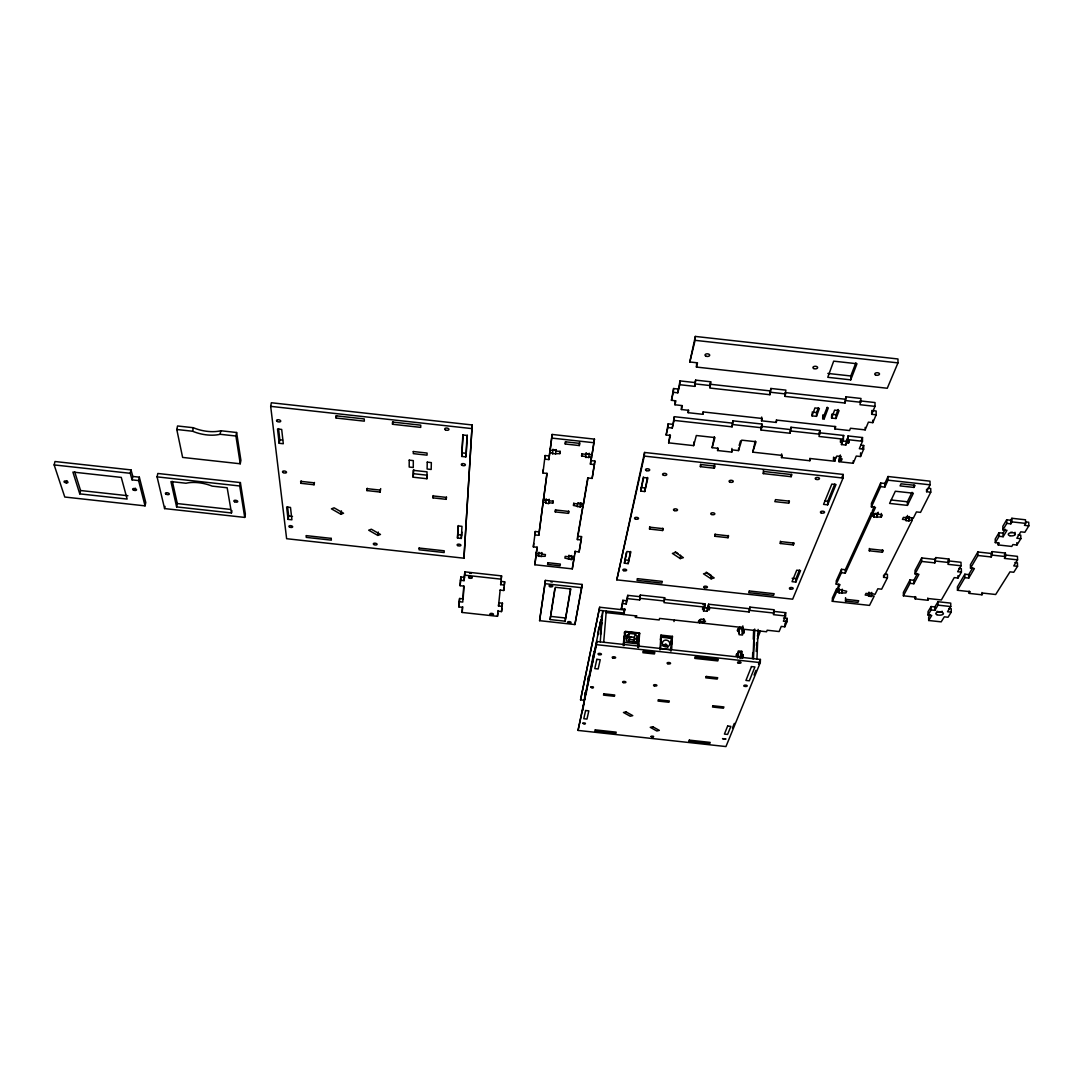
<?xml version="1.0" encoding="UTF-8"?>
<svg xmlns="http://www.w3.org/2000/svg" width="1083" height="1083" viewBox="0 0 1083 1083"><rect width="100%" height="100%" fill="white"/><g stroke="black" fill="none" stroke-linecap="round" stroke-linejoin="round"><path stroke-width="1.5" d="M897.969 362.886L897.969 358.974L695.327 336.434L689.817 361.979L697.493 362.832L696.437 367.069L887.261 388.256L897.969 362.886L695.096 340.333L689.817 361.979M884.879 574.085L887.437 574.356L887.424 577.781L883.593 577.361L883.606 575.087M877.257 516.564L877.284 513.004L876.892 513.856L873.913 513.518L873.886 517.092L881.318 517.011L882.239 515.061L875.578 513.423L875.186 514.276L872.478 513.978L875.497 507.399L871.409 506.939L880.655 486.646L884.825 487.106L884.838 483.478L888.033 476.52L930.013 481.163L930.053 484.818L926.588 491.723L930.757 492.183L930.73 488.555L927.941 488.243M884.825 487.106L888.019 480.175L888.033 476.52M878.164 514.615L878.191 512.232M880.655 486.646L880.669 483.018L884.838 483.478M881.318 517.011L881.332 513.45M869.324 548.472L869.297 550.8L882.388 552.235L882.401 549.92M413.192 477.21L413.232 470.333L427.04 471.85L426.905 478.727L413.192 477.21L413.706 469.575M868.62 592.821L868.593 596.192L871.341 596.503L871.368 593.132M834.925 426.431L834.885 428.936L849.546 430.56L850.48 428.259L865.168 429.883L868.404 422.153L872.83 422.654L872.857 420.123M871.341 596.503L871.734 592.401M872.478 513.978L872.505 510.418L874.319 506.451M873.886 517.092L874.292 513.87M871.707 410.511L876.174 411.012L876.147 414.816L871.68 414.315L874.996 406.369L875.023 402.551L860.037 400.886M876.864 517.417L876.892 513.856M868.593 596.192L868.972 592.103M871.68 414.315L871.693 411.784M871.409 506.939L871.436 503.351L880.669 483.018M845.281 573.137L871.571 515.941L871.598 512.381L845.322 569.726L845.281 573.137L841.437 572.717L836.211 584.197L840.002 584.617L837.416 590.249L840.259 589.788L846.703 591.264L845.904 592.942L839.068 592.942L839.122 589.585M860.823 445.154L863.692 445.479L863.652 449.188L859.333 448.714L862.461 441.282L862.501 437.546L848.043 435.948L847.38 441.174L849.248 441.377L848.585 443.015L846.703 442.812L845.796 445.045L841.477 444.571L841.518 442.094M865.168 429.883L865.195 427.379M874.996 406.369L859.997 404.704L861.012 398.463L845.985 396.798L844.984 403.038L784.931 396.378L785.013 393.833M839.041 461.71L839.691 456.593L839.041 461.71L853.228 463.28L856.26 456.051L860.538 456.525L860.592 452.829M850.737 379.862L856.978 363.739L833.68 361.153L827.764 377.304L850.737 379.862L850.791 375.977L855.895 362.764M853.228 463.28L853.255 460.83M841.816 593.254L841.87 589.883M842.154 592.523L842.208 589.152M844.984 403.038L845.985 396.798M845.796 445.045L846.771 439.089L846.703 442.812M845.498 601.024L846.283 599.386L858.724 600.754L857.926 602.392L845.498 601.024L845.552 597.681M847.38 441.174L848.043 435.948M848.585 443.015L848.625 440.537M836.211 584.197L836.279 580.813L841.505 569.306L845.322 569.726M832.326 601.309L836.645 591.914L836.699 588.556L832.394 597.965L832.326 601.309L869.514 605.397L874.211 596.056L871.707 595.772M837.416 590.249L838.77 584.048M842.412 439.847L842.371 442.338L840.503 442.121L840.543 439.644M839.623 460.275L841.464 460.478L842.114 458.881L840.273 458.678L840.327 454.995M839.068 592.942L839.46 588.854M841.437 572.717L841.505 569.306M843.048 478.063L843.115 474.422L644.561 452.464L616.796 579.852L792.661 599.183L843.048 478.063L644.29 456.092L616.796 579.852M840.503 442.121L841.153 440.483L843.034 440.686L843.698 435.461L819.114 432.74L819.966 430.479L790.969 427.257L790.048 433.254L761.065 430.046L761.958 424.049L732.934 420.84L732.081 426.837L674.086 420.407L672.245 428.002L667.927 427.514L666.14 435L670.431 435.474L668.644 442.852L693.634 445.627L696.315 435.515L714.956 437.573L712.1 447.672L718.205 448.335L717.582 450.528L731.756 452.098L732.419 449.919L738.525 450.582L741.733 440.158L756.069 441.742L752.726 452.152L782.278 455.429L781.52 457.595L809.84 460.735L810.666 458.569L834.776 461.236L835.413 457.351M835.359 459.801L833.517 459.598L833.558 457.134M834.776 461.236L834.858 457.567M831.622 415.506L831.568 418.038L836.008 418.525L836.076 414.748L838.12 409.455M827.642 504.827L835.995 484.548L831.825 484.087L823.554 504.38L827.642 504.827L827.723 501.253L834.776 484.047M826.816 407.695L828.319 407.858L824.163 418.877L822.687 418.715L822.769 414.938M824.163 418.877L824.244 415.1M812.101 413.354L812.033 415.872L816.474 416.359L816.568 412.582L818.315 407.817M843.643 439.197L819.019 436.463L819.966 430.479M433.01 497.869L433.051 495.933L446.291 497.381L446.21 499.331L433.01 497.869L433.322 495.567M809.84 460.735L809.908 458.285M795.829 582.072L800.554 570.606L796.736 570.186L792.052 581.666L795.829 582.072L795.937 578.701L799.471 570.078M780.383 541.175L780.301 543.49L793.379 544.925L793.446 542.624M790.048 433.254L790.969 427.257M635.68 615.794L635.288 617.337L659.168 619.963L659.601 618.42L743.276 627.599L742.694 629.128L766.547 631.755L767.17 630.225L779.11 631.538L781.249 626.407L784.85 626.8L784.958 623.537M788.695 503.162L789.426 501.172L775.536 499.629L774.819 501.632L788.695 503.162L788.762 500.779M783.51 617.946L787.124 618.352L787.03 621.628L783.402 621.222L785.581 615.983L785.689 612.694L773.546 611.367M763.434 469.995L763.285 473.609L791.159 476.696L791.24 474.286M781.52 457.595L781.642 453.926M784.931 396.378L785.879 390.124L770.839 388.459L769.918 394.713L709.812 388.039L710.678 381.785L695.638 380.119L694.785 386.374L679.758 384.709L677.809 392.818L673.328 392.33L671.446 400.331L675.9 400.818L674.953 404.771L682.331 405.597L681.369 409.523L688.734 410.335L688.138 412.677L702.826 414.302L703.449 411.973L762.283 418.485L761.539 420.813L776.213 422.438L776.985 420.123L835.778 426.634L834.885 428.936M785.581 615.983L773.424 614.657L774.183 609.77L749.856 607.103L749.125 611.976L708.39 607.509L708.038 608.578L709.622 608.741L709.23 609.919L707.659 609.743L707.131 611.326L703.503 610.92L703.679 607.658L707.307 608.05L707.835 606.466L709.406 606.629M776.213 422.438L776.308 419.933M757.085 642.571L756.218 651.438M756.949 659.06L758.127 629.413M760.293 662.606L760.415 659.439L596.774 641.502L578.038 730.416L725.948 746.566L760.293 662.606L596.516 644.656L578.038 730.416M769.918 394.713L770.839 388.459M761.539 420.813L761.687 417.05M761.065 430.046L761.958 424.049M752.482 658.545L752.726 652.562M753.281 639.173L753.633 630.306M752.996 658.613L754.147 630.333M753.497 658.681L754.702 629.033M756.462 645.495L756.584 642.517M749.125 611.976L749.856 607.103M741.097 651.98L739.824 658.288M741.083 655.878L741.625 654.443L743.128 654.606L742.572 656.041L741.083 655.878L741.76 651.303L738.322 650.924L737.875 657.462M742.166 631.132L742.708 629.67L744.197 629.832L743.642 631.294L742.166 631.132L742.803 627.599M741.625 654.443L741.76 651.303M744.197 629.832L744.102 632.106L742.613 631.944L742.478 635.044L739.053 634.679L739.188 631.565L737.713 631.403L737.807 629.128L739.296 629.291L739.391 627.219M742.708 629.67L742.843 625.893M742.572 656.041L742.464 658.342L743.128 654.606M743.642 631.294L743.547 633.555L744.102 632.106M752.726 452.152L755.271 441.038M736.697 653.902L736.156 655.337L737.645 655.499L738.186 654.064L736.697 653.902L736.589 656.217L738.078 656.379L737.537 657.801M737.807 629.128L737.266 630.59L738.755 630.753L738.85 628.682M738.525 450.582L738.633 448.145M732.081 426.837L732.934 420.84M731.756 452.098L731.932 448.43M715.064 533.973L714.942 536.288L728.02 537.723L728.128 535.422M457.486 538.021L458.109 525.918L461.981 526.338L461.304 538.441L457.486 538.021L458.38 525.553M461.724 456.43L462.834 434.987L467.057 435.447L465.852 456.891L461.724 456.43L463.131 434.689M703.503 610.92L704.018 609.336L702.447 609.16L702.813 607.996L704.397 608.172L704.925 603.827L664.217 599.346L664.664 597.735L640.31 595.068L639.66 599.955L627.49 598.628L626.218 603.962L622.59 603.569L621.344 608.849L624.959 609.255L623.713 614.481L624.593 608.619M700.525 464.255L700.376 466.665L714.333 468.208L714.523 464.58M707.131 611.326L707.307 608.05M707.659 609.743L707.835 606.466M708.038 608.578L708.566 604.219L749.26 608.7M708.39 607.509L708.566 604.219M717.582 450.528L717.704 448.091M711.125 578.823L703.517 573.828L706.563 572.921L714.171 577.916L711.125 578.823L711.301 575.466L706.238 572.135M461.304 538.441L461.886 532.051M466.394 451.679L467.328 435.149M699.835 619.571L699.645 622.806L699.984 621.777L698.427 621.615L698.792 620.478L700.349 620.64L700.863 619.097L704.464 619.49L703.95 621.033L705.507 621.209L703.233 623.199L703.747 618.934L703.571 622.17M712.1 447.672L714.347 436.774M704.397 608.172L704.925 603.827M497.828 613.14L497.476 616.322L462.13 612.45L462.455 607.292L458.894 606.913L459.192 601.701L459.598 598.493L463.158 598.872L463.957 586.052M459.192 601.701L462.766 602.08L463.754 586.093L460.113 585.7L460.83 576.982L464.485 577.388L464.079 580.65L460.424 580.244M459.598 598.493L458.894 606.913M460.83 576.982L460.113 585.7M709.893 386.78L710.678 381.785M463.957 558.205L472.161 424.956L271.346 402.754L270.682 406.355L286.629 538.711L463.957 558.205L472.161 424.956M702.826 414.302L702.962 411.811M464.079 580.65L464.824 571.851L501.564 575.885L500.644 584.658L504.299 585.064L504.664 581.801L501.009 581.395L500.644 584.658M694.785 386.374L695.638 380.119M696.437 367.069L696.667 363.225M693.634 445.627L693.851 441.959M462.685 606.683L462.13 612.45M464.485 577.388L464.824 571.851M688.138 412.677L688.287 410.173M680.3 558.598L672.421 553.427L675.481 552.465L683.359 557.637L680.3 558.598L680.503 555.2M695.096 340.333L695.327 336.434M670.932 642.801L671.609 638.334L661.293 637.21L660.82 638.902M670.594 650.775L671.609 638.334M671.162 650.978L671.365 647.688M671.582 644.385L672.421 636.357L660.968 635.098L660.332 639.836M671.595 649.543L672.421 636.357M659.98 649.922L660.968 635.098M661.293 637.21L660.535 648.69L670.878 649.814M677.809 392.818L680.002 380.905L695.015 382.57M704.735 607.103L664.001 602.635L664.664 597.735M679.758 384.709L680.002 380.905M681.369 409.523L681.613 405.773M649.692 526.771L649.529 529.073L662.62 530.521L662.769 528.22M671.446 400.331L673.585 388.54L678.066 389.041M668.644 442.852L669.971 434.757M673.328 392.33L673.585 388.54M672.245 428.002L674.33 416.698L732.27 423.115M674.953 404.771L675.21 401.021M674.086 420.407L674.33 416.698M666.14 435L668.17 423.832L672.489 424.306M667.927 427.514L668.17 423.832M639.66 599.955L640.31 595.068M637.413 636.411L636.994 642.165L626.624 641.028L627.057 635.274L629.521 633.433L635.261 634.069L637.413 636.411L636.29 642.815M638.307 647.431L638.537 644.263M637.752 647.174L639.403 632.946L625.608 631.43L623.686 639.295M638.577 647.58L639.62 633.271L624.715 631.646L624.35 633.108M644.29 456.092L644.561 452.464M633.596 640.161L633.393 642.76L634.327 637.291L629.724 636.79L628.817 642.26L629.724 636.79M643.329 476.98L640.689 491.086L644.751 491.533L647.444 477.441M623.97 645.671L625.608 631.43M621.344 608.849L622.847 600.307L626.475 600.699L627.747 595.352L639.904 596.679M622.59 603.569L622.847 600.307M626.285 552.506L624.377 563.214L628.154 563.634L630.441 551.464M626.218 603.962L626.475 600.699M623.212 645.522L624.106 636.276M623.74 644.344L624.715 631.646M627.49 598.628L627.747 595.352M600.239 641.881L602.838 610.704L600.415 626.488L600.104 627.937L600.727 620.573L592.888 659.588M603.705 642.26L606.263 611.083M592.767 661.997L593.308 657.652M593.43 657.07L593.498 655.459M596.516 644.656L596.774 641.502M583.872 700.241L580.542 699.875L599.671 607.238L624.729 610M597.626 634.963L598.913 627.152M599.684 625.419L599.941 622.373M582.938 710.218L585.348 692.254L584.752 699.185M585.023 697.953L585.267 695.056M585.375 694.514L593.376 654.822M580.542 699.875L599.671 607.238M591.968 453.533L591.643 457.134L585.632 457.405L585.795 456.484L581.612 456.024L581.964 453.885L586.147 454.346L586.309 453.425L592.008 454.995L594.459 439.129L552.14 434.445L548.891 459.585L544.749 459.124L545.115 455.537L549.271 455.997L550.218 448.917M581.788 587.731L582.085 584.441L545.358 580.407L539.591 620.667L574.911 624.553L581.788 587.731L545.033 583.696L539.591 620.667M580.285 507.034L580.759 502.715L580.285 507.034L573.516 505.436L573.841 503.5L577.835 503.933L577.97 503.094L583.426 504.556L588.028 477.982L592.13 478.429L594.892 461.047L590.749 460.586L591.724 454.941M592.13 478.429L594.892 461.047M536.451 551.937L534.84 564.757L572.284 568.873L574.288 555.755L573.976 559.112L571.458 558.828L571.323 559.586L564.893 558.111L565.177 556.364L568.968 556.784L569.103 556.026L574.274 557.366L575.29 551.504L579.107 551.924L581.53 536.599L577.672 536.166L577.361 539.578L581.219 539.997L581.53 536.599M577.361 539.578L587.771 477.752M588.705 457.743L589.179 453.222L589.03 454.143L585.971 453.804L586.12 452.884L585.632 457.405M574.911 624.553L582.085 584.441M594.581 464.634L590.425 464.174L590.641 461.778M592.008 454.995L594.459 439.129M581.612 456.024L581.842 453.615M577.374 506.709L577.699 503.229L580.61 503.554M573.516 505.436L573.746 503.108M568.548 559.288L568.995 555.173L568.873 555.931L571.634 556.229M565.488 441.593L565.258 444.003L579.324 445.56L579.662 441.932M565.421 618L550.448 616.362L550.137 619.557L565.123 621.195L570.511 588.922M571.323 559.586L571.77 555.484M555.511 509.592L555.281 511.907L568.467 513.356L568.683 511.041M555.931 450.487L552.871 450.149L552.993 449.215L552.506 453.736L559.87 453.615L560.114 451.218M497.476 616.322L498.085 610.568M498.505 606.006L498.87 602.798L502.444 603.19L502.079 606.399L498.505 606.006L500.143 590.032M549.04 500.075L546.116 499.75L546.225 498.911L545.764 503.229L548.675 503.554L549.149 499.222M555.565 454.075L556.053 449.553L555.999 451.015L560.182 451.476L559.87 453.615M548.675 503.554L548.797 502.715L552.79 503.148L553.02 500.833M545.033 583.696L545.358 580.407M539.117 531.929L535.273 531.496L534.907 534.894L538.779 535.327L543.571 498.613M538.779 535.327L546.956 473.257M541.297 556.635L541.744 552.52L541.635 554.13L545.426 554.537L545.182 556.296L538.522 556.324L538.968 552.222M548.891 459.585L549.271 455.997M556.12 450.081L550.123 450.366L552.14 434.445M497.99 611.191L501.537 611.584L502.444 603.19M500.102 590.086L503.744 590.492L504.664 581.801M538.968 553.061L538.86 553.819L536.342 553.535L537.168 547.308L533.35 546.888L533.716 543.517M552.79 503.148L553.061 501.199L549.067 500.766L549.189 499.913L543.476 500.143L547.037 473.461L542.949 473L543.314 469.453M534.84 564.757L537.1 547.064M503.744 590.492L504.096 587.243M501.537 611.584L501.903 608.389M501.564 575.885L501.199 579.175L464.417 575.127M465.852 456.891L466.15 454.522M533.35 546.888L535.273 531.496M542.949 473L545.115 455.537M446.21 499.331L446.521 497.016M538.522 556.324L538.63 555.565L536.099 555.295M545.764 503.229L545.873 502.39L543.219 502.092M552.506 453.736L552.628 452.816L549.839 452.504M426.905 478.727L427.216 476.398M555.281 511.907L555.565 509.985L568.778 511.447L568.467 513.356M565.258 444.003L565.57 441.823L579.662 443.38L579.324 445.56M380.16 492.048L380.106 490.085L366.866 488.636L366.947 490.585L380.16 492.048L380.674 488.595M392.533 424.265L392.506 422.045L420.745 425.172L420.718 427.392L392.533 424.265L392.885 421.869M377.805 535.422L380.458 534.447L371.347 529.221L368.694 530.196L377.805 535.422L378.305 532.078M366.947 490.585L367.299 488.284M550.706 614.738L554.807 588.841M550.137 619.557L555.254 587.27L570.768 588.976L565.123 621.195M340.888 514.249L343.541 513.234L334.106 507.819L331.452 508.848L340.888 514.249L341.429 510.865M336.123 418.038L335.987 415.804L364.254 418.931L364.335 421.152L336.123 418.038L336.529 415.628M314.056 484.751L313.894 482.788L300.641 481.326L300.83 483.302L314.056 484.751L314.449 482.463M574.586 554.009L575.1 551.071M577.672 536.166L583.412 503.013M300.83 483.302L301.236 481.001M572.284 568.873L573.976 559.112M590.425 464.174L591.643 457.134M288.078 519.38L286.629 507.034L290.501 507.453L291.909 519.799L288.078 519.38L288.674 516.036L287.591 506.749M579.107 551.924L581.219 539.997M279.184 443.285L277.519 428.99L281.688 429.45L283.299 443.732L279.184 443.285L279.834 439.752L278.534 428.611M244.731 517.417L245.367 514.073L240.385 482.571L157.82 473.474L157.076 476.872L164.589 508.59L244.731 517.417L239.722 485.983L240.385 482.571M240.25 463.781L240.913 460.316L236.608 432.496L220.824 430.75A25.748 12.725 12 0 1 193.343 427.717L177.544 425.971L176.786 429.491L182.621 457.419L240.25 463.781L235.918 436.016L236.608 432.496M231.491 512.949L227.173 487.77L212.133 486.118A24.016 11.06 11.3 0 0 185.978 483.235L170.938 481.569L176.624 506.912L231.491 512.949L231.924 510.716M176.786 429.491L192.612 431.237A25.775 12.698 12 0 0 220.106 434.283L220.824 430.75M176.624 506.912L177.314 503.568L172.359 481.353M192.612 431.237L193.343 427.717M164.589 508.59L165.049 506.37M587.717 679.461L588.326 676.631M145.054 505.869L145.772 502.539L139.341 477.17L132.83 476.452L131.002 469.9L54.989 461.52L54.15 464.918L64.777 497.029L145.054 505.869L138.597 480.568L139.341 477.17M138.597 480.568L132.072 479.85L132.83 476.452M134.833 490.437L135.334 488.203M132.072 479.85L130.231 473.298L131.002 469.9M624.377 563.214L627.016 551.504L630.847 551.924L628.154 563.634M640.689 491.086L643.749 477.535L647.864 477.996L644.751 491.533M79.763 493.862L72.899 472.066L121.269 477.4L127.144 499.073L79.763 493.862L80.562 490.518L74.686 471.795M66.32 482.896L66.862 480.662M649.529 529.073L649.99 527.204L663.094 528.653L662.62 530.521M626.475 637.643L627.057 635.274M626.177 638.821L628.627 636.994L629.521 633.433M635.261 634.069L634.354 637.616L636.493 639.945M639.227 634.733L639.62 633.271M700.376 466.665L700.972 464.553L714.942 466.096L714.333 468.208M673.964 621.561L674.398 620.085M739.148 445.424L740.528 440.943M714.942 536.288L715.511 534.433L728.615 535.882L728.02 537.723M763.285 473.609L764.002 471.511L791.93 474.598L791.159 476.696M812.033 415.872L814.93 407.939L819.398 408.44L816.474 416.359M738.755 630.753L739.296 629.291M738.647 633.027L739.188 631.565M742.072 633.393L742.613 631.944M822.687 418.715L827.209 407.208M780.301 543.49L781.005 541.649L794.096 543.097L793.379 544.925M831.568 418.038L834.6 410.132L839.068 410.619L836.008 418.525M740.975 658.18L741.53 656.758L743.019 656.921M757.41 636.032L759.264 631.321M757.288 639.105L760.374 631.267M833.517 459.598L834.154 458.001L835.995 458.204L836.875 456.024L841.153 456.498L840.273 458.678M843.102 436.963L843.698 435.461M841.477 444.571L842.371 442.338M732.433 728.047L734.342 723.376M754.052 675.034L755.961 670.363M758.506 664.123L760.415 659.439M784.593 615.32L785.689 612.694M841.816 477.535L843.115 474.422M861.256 440.524L862.501 437.546M785.5 622.251L787.124 618.352M784.85 626.8L787.03 621.628M872.83 422.654L876.147 414.816M862.447 448.416L863.692 445.479M860.538 456.525L863.652 449.188M869.297 550.8L870.163 548.959L883.281 550.408L882.388 552.235M914.011 487.431L915.027 485.36L901.042 483.803L900.054 485.888L914.011 487.431L913.998 485.008M907.419 505.382L913.375 493.225L895.33 491.235L889.59 503.419L907.419 505.382L907.405 501.781L912.035 492.305M909.463 516.55L909.043 520.964L906.078 520.639L906.485 517.417M906.498 519.799L902.437 519.353L903.398 517.39L907.459 517.85L907.879 516.997L913.159 518.473L916.448 511.921L920.536 512.367L930.757 492.183M883.593 577.361L912.17 520.422L912.17 518.04M887.424 577.781L881.643 589.193L877.853 588.773L875.05 594.377L870.136 593.078L869.771 593.809L866.021 593.389L865.195 595.054L868.945 595.474M917.463 573.57L913.862 580.312L910.031 579.879L903.384 592.401L903.384 595.799L916.069 597.193L915.149 598.858L927.806 600.253L928.74 598.588L941.357 599.968L954.245 577.605L957.995 578.024L961.406 572.149L961.338 568.67L958.834 568.385M948.952 559.045L947.936 560.845L961 562.28L961.068 565.773L947.991 564.338L948.952 559.045L935.807 557.583L934.819 559.397L921.687 557.948L915.04 570.457L915.054 573.909L918.925 574.342L913.876 583.737L910.045 583.317L903.384 595.799M915.054 573.909L921.701 561.441L921.687 557.948M921.701 561.441L934.846 562.889L935.807 557.583M961.068 565.773L957.629 571.729L961.406 572.149M972.724 567.817L968.689 574.626L964.845 574.207L957.413 586.878L957.48 590.289L970.233 591.697L969.217 593.389L981.956 594.797L982.998 593.105L995.683 594.499L1009.992 571.851L1013.756 572.257L1017.546 566.314L1017.424 562.808L1014.893 562.537M1005.417 553.061L1004.293 554.902L1017.438 556.351L1017.56 559.857L1004.388 558.408L1005.525 556.581L1005.417 553.061L992.177 551.613L991.067 553.44L977.854 551.978L970.436 564.649L970.503 568.128L974.402 568.561L968.757 578.078L964.899 577.659L957.48 590.289M970.503 568.128L977.922 555.498L977.854 551.978M1005.335 529.303L1003.02 533.161L999 532.728L995.209 539.077L995.304 542.624L999.311 543.057L998.188 544.939L1011.779 546.441L1012.93 544.559L1016.937 545.006L1020.863 538.684L1020.741 535.124L1018.061 534.826M1025.777 521.911L1028.715 522.236L1028.85 525.824L1024.423 525.336L1025.628 523.387L1025.506 519.786L1011.874 518.283L1010.696 520.246L1006.689 519.799L1002.831 526.284L1002.926 529.858L1006.987 530.304L1003.129 536.721L999.095 536.288L995.304 542.624M1002.926 529.858L1006.797 523.387L1006.689 519.799M951.24 612.152L947.503 611.746L950.766 606.548L950.739 603.123L938.013 601.728L934.832 606.954L931.123 606.548L928.036 611.651L928.036 615.036L931.746 615.442L928.673 620.491L941.181 621.859L944.322 616.836L948.031 617.242L951.24 612.152L951.226 608.727L948.749 608.456M1006.797 523.387L1010.818 523.834L1011.996 521.884L1011.874 518.283M977.922 555.498L991.162 556.946L992.258 555.119L992.177 551.613M928.036 615.036L931.123 609.946L931.123 606.548M930.202 614.589L928.673 617.12L928.673 620.491M931.123 609.946L934.846 610.352L938.027 605.14L938.013 601.728M1028.85 525.824L1024.843 532.281L1020.782 531.834L1016.829 538.237L1020.863 538.684M1017.56 559.857L1013.756 565.895L1017.546 566.314M586.431 690.94L585.537 691.387L586.566 692.118M710.028 384.235L770.067 390.895M785.067 392.56L845.051 399.221M695.408 383.924L710.462 385.602M770.69 392.276L785.744 393.941M845.931 400.629L860.958 402.294M812.128 412.081L816.568 412.582M831.649 414.248L836.076 414.748M761.227 426.323L790.17 429.531M732.758 424.55L761.809 427.771M790.847 430.993L819.872 434.202M847.975 439.671L862.461 441.282M841.545 440.849L845.864 441.336M270.682 406.355L471.701 428.584M551.775 438.074L594.134 442.757M888.019 480.175L930.053 484.818M891.214 499.994L907.405 501.781M462.184 452.884L466.313 453.33M279.834 439.752L282.568 440.064M220.106 434.283L235.918 436.016M825.002 500.955L827.723 501.253M1011.996 521.884L1025.628 523.387M640.946 487.54L645.021 487.986M871.571 515.941L874.279 516.239M909.463 520.124L912.17 520.422M413.679 473.718L427.379 475.234M580.434 506.194L583.087 506.492M992.258 555.119L1005.525 556.581M935.834 561.089L949.006 562.537M54.15 464.918L130.231 473.298M157.076 476.872L239.722 485.983M80.562 490.518L127.889 495.73M177.314 503.568L230.476 509.416M288.674 516.036L292.491 516.456M457.906 534.664L461.724 535.083M624.634 559.843L628.411 560.263M792.16 578.281L795.937 578.701M538.86 552.98L541.744 553.359M836.645 591.914L839.393 592.225M938.027 605.14L950.766 606.548M703.002 604.72L704.573 604.896M640.067 598.344L664.448 601.024M749.72 610.392L774.061 613.073M599.4 610.325L624.485 613.086M699.74 621.344L703.084 621.71M605.939 612.572L636.912 615.97M660.549 636.547L671.988 637.806M628.627 636.994L631.497 637.305M629.534 639.403L634.137 639.904M737.78 652.359L741.219 652.738M624.769 642.409L638.604 643.925M827.845 373.432L850.791 375.977M675.264 551.748L677.89 553.467M1016.856 542.637L1016.937 545.006M1015.001 532.267L1015.082 534.65M1010.696 520.246L1010.818 523.834M1003.02 533.161L1003.129 536.721M999 532.728L999.095 536.288M998.12 542.583L998.188 544.939M991.067 553.44L991.162 556.946M981.902 592.523L981.956 594.797M969.177 591.115L969.217 593.389M968.689 574.626L968.757 578.078M964.845 574.207L964.899 577.659M957.954 575.709L957.995 578.024M934.819 559.397L934.846 562.889M927.779 597.992L927.806 600.253M926.561 489.299L926.588 491.723M915.135 596.598L915.149 598.858M913.862 580.312L913.876 583.737M934.832 606.954L934.846 610.352M910.031 579.879L910.045 583.317M909.043 520.964L909.043 517.403L906.065 517.078L906.078 520.639M907.459 515.467L907.459 517.85M942.332 611.326A3.831 1.584 0.3 0 1 936.93 611.326M1012.443 532.281A3.506 1.638 -1.8 0 1 1010.629 532.308M550.881 581.882A1.841 0.826 5.6 0 1 552.262 582.112M469.575 573.462A1.841 0.826 6.9 0 1 471.362 573.435M739.12 627.95A1.733 0.745 2.9 0 1 741.787 627.558A1.733 0.745 2.9 0 1 741.72 628.817A1.733 0.745 2.9 0 1 739.107 628.154M601.593 620.559A1.706 0.745 4.9 0 1 601.485 619.368M593.89 654.687A1.652 0.69 5 0 1 594.107 653.726M601.282 617.161A1.706 0.745 4.9 0 1 601.444 616.43M593.917 651.533A1.638 0.69 5 0 1 593.795 651.357M662.16 645.766A3.75 3.371 17.2 0 1 667.954 647.106M409.212 460.153L409.198 467.044L413.273 467.49L413.313 460.613L409.212 460.153M413.313 451.53L413.3 453.642L427.04 455.158L427.081 453.046L413.313 451.53M419.107 548.039L419.08 549.785L444.138 552.547L444.206 550.8L419.107 548.039M427.244 462.143L427.108 469.02L431.183 469.467L431.345 462.603L427.244 462.143M722.591 738.647L725.745 738.999L722.591 738.647M601.336 623.998L600.469 634.367L601.661 622.522L601.336 623.998M547.822 562.7L547.578 564.419L560.073 565.786L560.358 564.081L547.822 562.7M666.803 645.075C664.028 648.351 664.583 641.244 666.803 645.075M585.605 710.516L583.805 718.733L586.972 719.071L588.814 710.854L585.605 710.516M596.841 659.33L594.797 668.604L598.168 668.969L600.239 659.709L596.841 659.33M595.271 729.861L594.987 731.052L615.861 733.326L616.173 732.149L595.271 729.861M603.813 693.81L603.502 695.11L614.413 696.301L614.738 695.002L603.813 693.81M637.44 578.674L637.034 580.366L661.862 583.087L662.322 581.409L637.44 578.674M643.302 651.262L642.909 652.711L654.416 653.97L654.822 652.535L643.302 651.262M658.423 699.78L658.031 701.067L668.928 702.258L669.335 700.972L658.423 699.78M695.259 656.961L694.785 658.396L717.772 660.914L718.286 659.479L695.259 656.961M706.197 676.455L705.723 677.823L717.203 679.082L717.704 677.714L706.197 676.455M689.302 740.136L688.883 741.3L709.744 743.574L710.191 742.41L689.302 740.136M749.314 590.98L748.719 592.645L773.506 595.366L774.169 593.714L749.314 590.98M712.993 705.75L712.519 707.023L723.417 708.214L723.918 706.942L712.993 705.75M727.654 726.03L724.419 734.084L727.586 734.436L730.849 726.382L727.654 726.03M751.48 666.573L745.93 680.435L749.314 680.801L754.919 666.952L751.48 666.573M590.804 687.069C592.97 690.128 595.555 685.458 590.804 687.069M582.871 723.227C584.996 726.057 587.379 721.765 582.871 723.227M651.1 736.413C653.076 739.175 655.648 734.964 651.1 736.413M625.988 711.856L623.47 712.492L630.238 716.242L632.756 715.619L625.988 711.856M652.751 726.72L650.26 727.329L656.826 730.984L659.33 730.375L652.751 726.72M331.222 538.373L306.096 535.611L306.272 537.385L331.357 540.146L331.222 538.373M936.93 614.711A3.831 1.584 0.4 0 0 943.32 614.007A3.831 1.584 0.4 0 0 938.568 612.057A3.831 1.584 0.4 0 0 936.93 614.711M1009.898 535.719A3.506 1.638 -1.8 0 0 1015.218 534.23A3.506 1.638 -1.8 0 0 1010.019 532.89A3.506 1.638 -1.8 0 0 1009.898 535.719M875.524 374.975A2.369 1.3 -0.9 0 0 879.45 374.258A2.369 1.3 -0.9 0 0 876.431 372.769A2.369 1.3 -0.9 0 0 875.524 374.975M813.726 368.545A2.356 1.3 0.3 0 0 817.597 367.827A2.356 1.3 0.3 0 0 814.511 366.338A2.356 1.3 0.3 0 0 813.726 368.545M705.913 356.131A2.342 1.313 2.6 0 0 709.676 355.4A2.342 1.313 2.6 0 0 706.482 353.884A2.342 1.313 2.6 0 0 705.913 356.131M549.88 586.62A1.841 0.826 5.6 0 0 552.75 586.214A1.841 0.826 5.6 0 0 550.096 585.199A1.841 0.826 5.6 0 0 549.88 586.62M568.304 622.942A1.787 0.772 5.3 0 0 571.066 622.576A1.787 0.772 5.3 0 0 568.534 621.628A1.787 0.772 5.3 0 0 568.304 622.942M490.423 614.548A1.787 0.772 6.5 0 0 493.415 614.535A1.787 0.772 6.5 0 0 491.344 613.357A1.787 0.772 6.5 0 0 490.423 614.548M469.101 577.902A1.841 0.826 6.9 0 0 472.202 577.875A1.841 0.826 6.9 0 0 470.022 576.603A1.841 0.826 6.9 0 0 469.101 577.902M133.385 490.003A1.99 0.907 12.2 0 0 136.526 489.936A1.99 0.907 12.2 0 0 133.845 488.501A1.99 0.907 12.2 0 0 133.385 490.003M64.493 482.233A2.004 0.893 13.2 0 0 67.85 482.598A2.004 0.893 13.2 0 0 65.697 480.974A2.004 0.893 13.2 0 0 64.493 482.233M234.551 501.74A1.976 0.907 10.8 0 0 237.719 501.673A1.976 0.907 10.8 0 0 235.16 500.265A1.976 0.907 10.8 0 0 234.551 501.74M166.132 494.214A1.99 0.907 11.8 0 0 169.273 494.146A1.99 0.907 11.8 0 0 166.633 492.711A1.99 0.907 11.8 0 0 166.132 494.214M373.892 544.559A1.895 0.866 8.4 0 0 377.019 544.519A1.895 0.866 8.4 0 0 374.691 543.179A1.895 0.866 8.4 0 0 373.892 544.559M457.649 545.548A1.909 0.88 7.2 0 0 460.844 545.494A1.909 0.88 7.2 0 0 458.583 544.153A1.909 0.88 7.2 0 0 457.649 545.548M461.872 465.23A2.058 1.029 7.4 0 0 465.324 465.149A2.058 1.029 7.4 0 0 462.888 463.605A2.058 1.029 7.4 0 0 461.872 465.23M445.303 429.775A2.125 1.097 7.8 0 0 448.863 429.68A2.125 1.097 7.8 0 0 446.318 428.042A2.125 1.097 7.8 0 0 445.303 429.775M277.234 421.436A2.125 1.069 10.8 0 0 280.7 421.328A2.125 1.069 10.8 0 0 277.979 419.703A2.125 1.069 10.8 0 0 277.234 421.436M283.191 472.567A2.031 0.975 10.3 0 0 286.481 472.486A2.031 0.975 10.3 0 0 283.895 470.983A2.031 0.975 10.3 0 0 283.191 472.567M289.527 527.042A1.922 0.88 9.8 0 0 292.654 526.988A1.922 0.88 9.8 0 0 290.203 525.634A1.922 0.88 9.8 0 0 289.527 527.042M663.405 475.193A2.098 1.056 3.7 0 0 666.749 474.638A2.098 1.056 3.7 0 0 663.852 473.393A2.098 1.056 3.7 0 0 663.405 475.193M674.289 510.58A2.044 1.002 3.6 0 0 677.525 510.066A2.044 1.002 3.6 0 0 674.723 508.888A2.044 1.002 3.6 0 0 674.289 510.58M711.545 514.493A2.044 0.988 2.9 0 0 714.821 513.992A2.044 0.988 2.9 0 0 712.059 512.814A2.044 0.988 2.9 0 0 711.545 514.493M729.847 482.111A2.112 1.056 2.5 0 0 733.245 481.569A2.112 1.056 2.5 0 0 730.402 480.324A2.112 1.056 2.5 0 0 729.847 482.111M623.646 570.66A1.895 0.866 4.5 0 0 626.637 570.24A1.895 0.866 4.5 0 0 623.984 569.184A1.895 0.866 4.5 0 0 623.646 570.66M704.397 587.649A1.882 0.853 3.3 0 0 707.429 587.243A1.882 0.853 3.3 0 0 704.857 586.214A1.882 0.853 3.3 0 0 704.397 587.649M790.048 588.962A1.909 0.866 2 0 0 793.162 588.556A1.909 0.866 2 0 0 790.644 587.514A1.909 0.866 2 0 0 790.048 588.962M821.131 512.909A2.071 1.002 1.1 0 0 824.529 512.394A2.071 1.002 1.1 0 0 821.835 511.217A2.071 1.002 1.1 0 0 821.131 512.909M815.946 479.295A2.125 1.069 1 0 0 819.438 478.74A2.125 1.069 1 0 0 816.663 477.481A2.125 1.069 1 0 0 815.946 479.295M646.375 470.618A2.098 1.056 4 0 0 649.692 470.049A2.098 1.056 4 0 0 646.795 468.804A2.098 1.056 4 0 0 646.375 470.618M635.383 519.028A2.004 0.961 4.3 0 0 638.537 518.527A2.004 0.961 4.3 0 0 635.762 517.376A2.004 0.961 4.3 0 0 635.383 519.028M612.91 658.017A1.733 0.731 4.7 0 0 615.645 657.679A1.733 0.731 4.7 0 0 613.208 656.772A1.733 0.731 4.7 0 0 612.91 658.017M623.28 682.588A1.692 0.69 4.6 0 0 625.933 682.276A1.692 0.69 4.6 0 0 623.564 681.424A1.692 0.69 4.6 0 0 623.28 682.588M654.213 685.837A1.692 0.69 4.2 0 0 656.907 685.525A1.692 0.69 4.2 0 0 654.565 684.673A1.692 0.69 4.2 0 0 654.213 685.837M667.778 663.73A1.733 0.717 4 0 0 670.553 663.405A1.733 0.717 4 0 0 668.157 662.512A1.733 0.717 4 0 0 667.778 663.73M744.454 686.297A1.706 0.69 3 0 0 747.202 685.999A1.706 0.69 3 0 0 744.914 685.133A1.706 0.69 3 0 0 744.454 686.297M738.2 663.053A1.746 0.731 3 0 0 741.016 662.715A1.746 0.731 3 0 0 738.674 661.821A1.746 0.731 3 0 0 738.2 663.053M598.75 654.619A1.733 0.717 4.9 0 0 601.458 654.281A1.733 0.717 4.9 0 0 599.021 653.387A1.733 0.717 4.9 0 0 598.75 654.619M663.297 645.617A3.763 3.384 17.2 0 0 669.632 644.778A3.763 3.384 17.2 0 0 665.328 640.121A3.763 3.384 17.2 0 0 663.297 645.617"/></g></svg>
